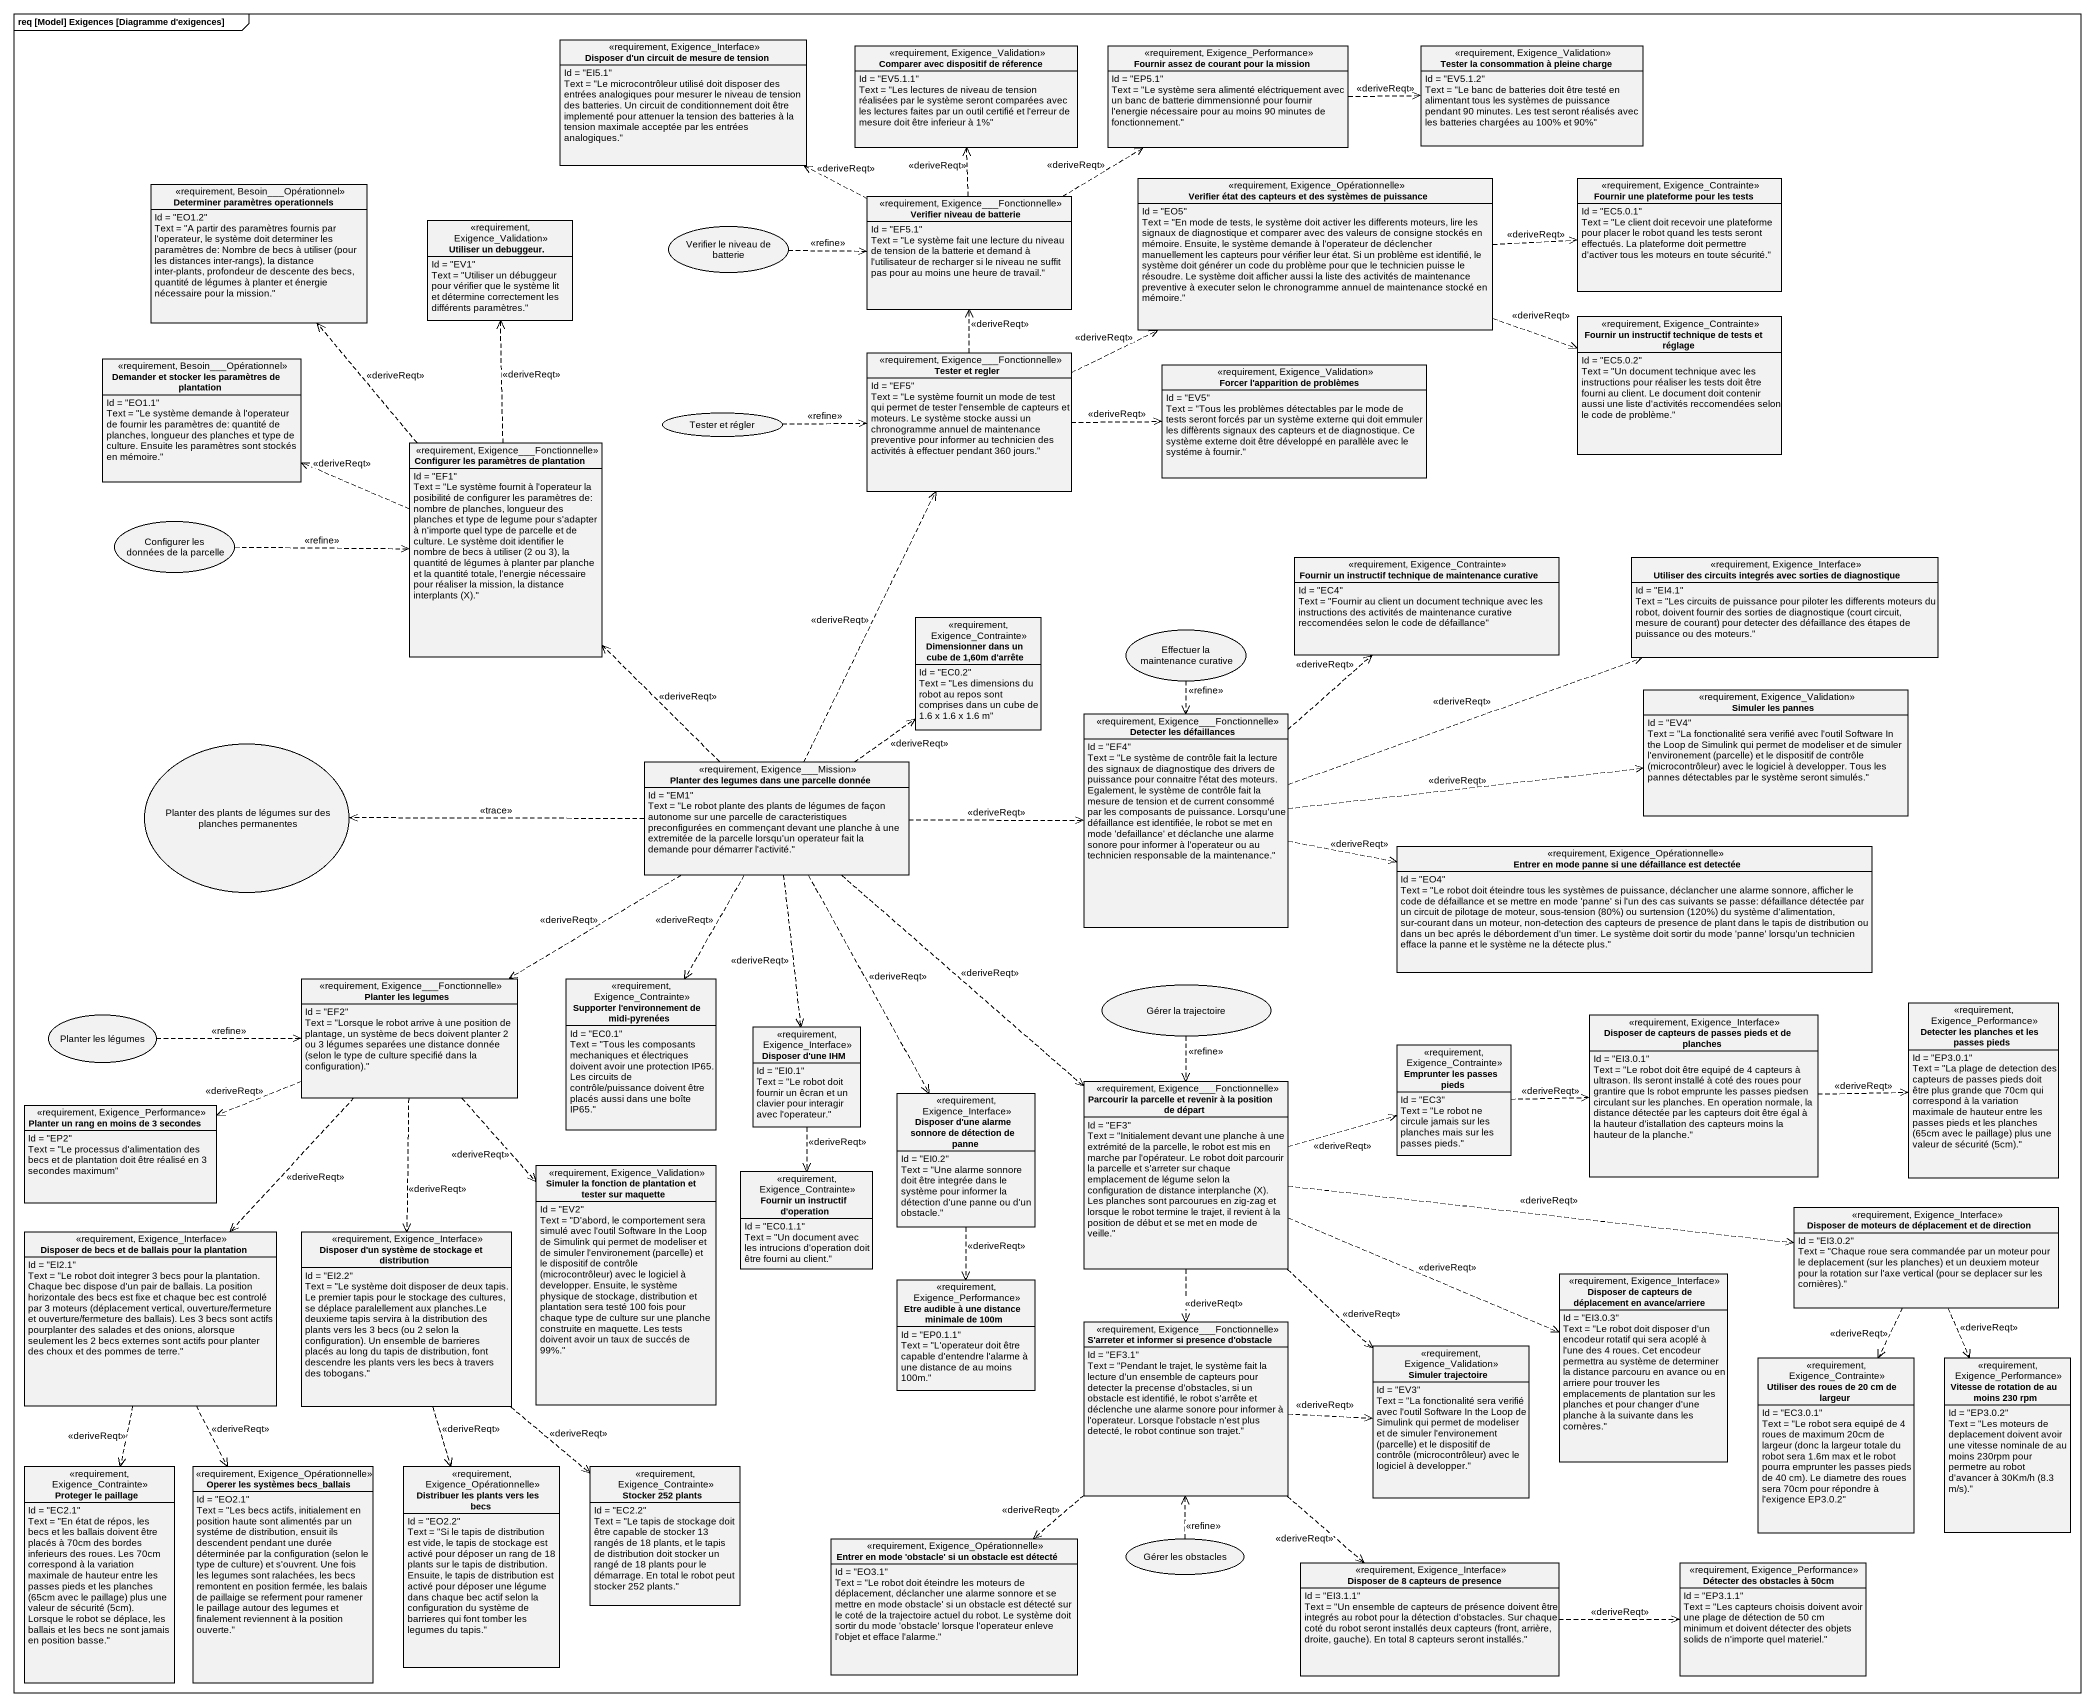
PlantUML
@startuml
mainframe req [Model] Exigences [Diagramme d'exigences]
allowmixing
hide circle
hide empty members
class "Disposer d'un circuit de mesure de tension" as Disposer_d_un_circuit_de <<requirement, Exigence_Interface>> {
  Id = "EI5.1"
  Text = "Le microcontrôleur utilisé doit disposer des entrées analogiques pour mesurer le niveau de tension des batteries. Un circuit de conditionnement doit être implementé pour attenuer la tension des batteries à la tension maximale acceptée par les entrées analogiques."
}
class "Comparer avec dispositif de réference" as Comparer_avec_dispositif_de <<requirement, Exigence_Validation>> {
  Id = "EV5.1.1"
  Text = "Les lectures de niveau de tension réalisées par le système seront comparées avec les lectures faites par un outil certifié et l'erreur de mesure doit être inferieur à 1%"
}
class "Fournir assez de courant pour la mission" as Fournir_assez_de_courant <<requirement, Exigence_Performance>> {
  Id = "EP5.1"
  Text = "Le système sera alimenté eléctriquement avec un banc de batterie dimmensionné pour fournir l'energie nécessaire pour au moins 90 minutes de fonctionnement."
}
class "Tester la consommation à pleine charge" as Tester_la_consommation_à <<requirement, Exigence_Validation>> {
  Id = "EV5.1.2"
  Text = "Le banc de batteries doit être testé en alimentant tous les systèmes de puissance pendant 90 minutes. Les test seront réalisés avec les batteries chargées au 100% et 90%"
}
class "Determiner paramètres operationnels" as Determiner_paramètres <<requirement, Besoin___Opérationnel>> {
  Id = "EO1.2"
  {field} Text = "A partir des paramètres fournis par l'operateur, le système doit determiner les paramètres de: Nombre de becs à utiliser (pour les distances inter-rangs), la distance inter-plants, profondeur de descente des becs, quantité de légumes à planter et énergie nécessaire pour la mission."
}
class "Verifier niveau de batterie" as Verifier_niveau_de_batterie <<requirement, Exigence___Fonctionnelle>> {
  Id = "EF5.1"
  Text = "Le système fait une lecture du niveau de tension de la batterie et demand à l'utilisateur de recharger si le niveau ne suffit pas pour au moins une heure de travail."
}
class "Verifier état des capteurs et des systèmes de puissance" as Verifier_état_des_capteurs <<requirement, Exigence_Opérationnelle>> {
  Id = "EO5"
  Text = "En mode de tests, le système doit activer les differents moteurs, lire les signaux de diagnostique et comparer avec des valeurs de consigne stockés en mémoire. Ensuite, le système demande à l'operateur de déclencher manuellement les capteurs pour vérifier leur état. Si un problème est identifié, le système doit générer un code du problème pour que le technicien puisse le résoudre. Le système doit afficher aussi la liste des activités de maintenance preventive à executer selon le chronogramme annuel de maintenance stocké en mémoire."
}
class "Fournir une plateforme pour les tests" as Fournir_une_plateforme_pour <<requirement, Exigence_Contrainte>> {
  Id = "EC5.0.1"
  Text = "Le client doit recevoir une plateforme pour placer le robot quand les tests seront effectués. La plateforme doit permettre d'activer tous les moteurs en toute sécurité."
}
class "Utiliser un debuggeur." as Utiliser_un_debuggeur <<requirement, Exigence_Validation>> {
  Id = "EV1"
  Text = "Utiliser un débuggeur pour vérifier que le système lit et détermine correctement les différents paramètres."
}
usecase "Verifier le niveau de batterie" as Verifier_le_niveau_de
class "Fournir un instructif technique de tests et réglage" as Fournir_un_instructif <<requirement, Exigence_Contrainte>> {
  Id = "EC5.0.2"
  Text = "Un document technique avec les instructions pour réaliser les tests doit être fourni au client. Le document doit contenir aussi une liste d'activités reccomendées selon le code de problème."
}
class "Demander et stocker les paramètres de plantation" as Demander_et_stocker_les <<requirement, Besoin___Opérationnel>> {
  Id = "EO1.1"
  Text = "Le système demande à l'operateur de fournir les paramètres de: quantité de planches, longueur des planches et type de culture. Ensuite les paramètres sont stockés en mémoire."
}
class "Tester et regler" as Tester_et_regler <<requirement, Exigence___Fonctionnelle>> {
  Id = "EF5"
  Text = "Le système fournit un mode de test qui permet de tester l'ensemble de capteurs et moteurs. Le système stocke aussi un chronogramme annuel de maintenance preventive pour informer au technicien des activités à effectuer pendant 360 jours."
}
class "Forcer l'apparition de problèmes" as Forcer_l_apparition_de <<requirement, Exigence_Validation>> {
  Id = "EV5"
  Text = "Tous les problèmes détectables par le mode de tests seront forcés par un système externe qui doit emmuler les diffèrents signaux des capteurs et de diagnostique. Ce système externe doit être développé en parallèle avec le systéme à fournir."
}
class "Configurer les paramètres de plantation" as Configurer_les_paramètres <<requirement, Exigence___Fonctionnelle>> {
  Id = "EF1"
  {field} Text = "Le système fournit à l'operateur la posibilité de configurer les paramètres de: nombre de planches, longueur des planches et type de legume pour s'adapter à n'importe quel type de parcelle et de culture. Le système doit identifier le nombre de becs à utiliser (2 ou 3), la quantité de légumes à planter par planche et la quantité totale, l'energie nécessaire pour réaliser la mission, la distance interplants (X)."
}
usecase "Tester et régler" as Tester_et_régler
usecase "Configurer les données de la parcelle" as Configurer_les_données_de
class "Fournir un instructif technique de maintenance curative" as Fournir_un_instructif_2 <<requirement, Exigence_Contrainte>> {
  Id = "EC4"
  Text = "Fournir au client un document technique avec les instructions des activités de maintenance curative reccomendées selon le code de défaillance"
}
class "Utiliser des circuits integrés avec sorties de diagnostique" as Utiliser_des_circuits <<requirement, Exigence_Interface>> {
  Id = "EI4.1"
  {field} Text = "Les circuits de puissance pour piloter les differents moteurs du robot, doivent fournir des sorties de diagnostique (court circuit, mesure de courant) pour detecter des défaillance des étapes de puissance ou des moteurs."
}
class "Dimensionner dans un cube de 1,60m d'arrête" as Dimensionner_dans_un_cube <<requirement, Exigence_Contrainte>> {
  Id = "EC0.2"
  Text = "Les dimensions du robot au repos sont comprises dans un cube de 1.6 x 1.6 x 1.6 m"
}
usecase "Effectuer la maintenance curative" as Effectuer_la_maintenance
class "Detecter les défaillances" as Detecter_les_défaillances <<requirement, Exigence___Fonctionnelle>> {
  Id = "EF4"
  Text = "Le système de contrôle fait la lecture des signaux de diagnostique des drivers de puissance pour connaitre l'état des moteurs. Egalement, le système de contrôle fait la mesure de tension et de current consommé par les composants de puissance. Lorsqu'une défaillance est identifiée, le robot se met en mode 'defaillance' et déclanche une alarme sonore pour informer à l'operateur ou au technicien responsable de la maintenance."
}
class "Simuler les pannes" as Simuler_les_pannes <<requirement, Exigence_Validation>> {
  Id = "EV4"
  {field} Text = "La fonctionalité sera verifié avec l'outil Software In the Loop de Simulink qui permet de modeliser et de simuler l'environement (parcelle) et le dispositif de contrôle (microcontrôleur) avec le logiciel à developper. Tous les pannes détectables par le système seront simulés."
}
usecase "Planter des plants de légumes sur des planches permanentes" as Planter_des_plants_de
class "Planter des legumes dans une parcelle donnée" as Planter_des_legumes_dans <<requirement, Exigence___Mission>> {
  Id = "EM1"
  Text = "Le robot plante des plants de légumes de façon autonome sur une parcelle de caracteristiques preconfigurées en commençant devant une planche à une extremitée de la parcelle lorsqu'un operateur fait la demande pour démarrer l'activité."
}
class "Entrer en mode panne si une défaillance est detectée" as Entrer_en_mode_panne_si_une <<requirement, Exigence_Opérationnelle>> {
  Id = "EO4"
  {field} Text = "Le robot doit éteindre tous les systèmes de puissance, déclancher une alarme sonnore, afficher le code de défaillance et se mettre en mode 'panne' si l'un des cas suivants se passe: défaillance détectée par un circuit de pilotage de moteur, sous-tension (80%) ou surtension (120%) du système d'alimentation, sur-courant dans un moteur, non-detection des capteurs de presence de plant dans le tapis de distribution ou dans un bec aprés le débordement d'un timer. Le système doit sortir du mode 'panne' lorsqu'un technicien efface la panne et le système ne la détecte plus."
}
class "Planter les legumes" as Planter_les_legumes <<requirement, Exigence___Fonctionnelle>> {
  Id = "EF2"
  {field} Text = "Lorsque le robot arrive à une position de plantage, un système de becs doivent planter 2 ou 3 légumes separées une distance donnée (selon le type de culture specifié dans la configuration)."
}
class "Supporter l'environnement de midi-pyrenées" as Supporter_l_environnement <<requirement, Exigence_Contrainte>> {
  Id = "EC0.1"
  Text = "Tous les composants mechaniques et électriques doivent avoir une protection IP65. Les circuits de contrôle/puissance doivent être placés aussi dans une boîte IP65."
}
usecase "Gérer la trajectoire" as Gérer_la_trajectoire
usecase "Planter les légumes" as Planter_les_légumes
class "Disposer d'une IHM" as Disposer_d_une_IHM <<requirement, Exigence_Interface>> {
  Id = "EI0.1"
  Text = "Le robot doit fournir un êcran et un clavier pour interagir avec l'operateur."
}
class "Disposer de capteurs de passes pieds et de planches" as Disposer_de_capteurs_de <<requirement, Exigence_Interface>> {
  Id = "EI3.0.1"
  Text = "Le robot doit être equipé de 4 capteurs à ultrason. Ils seront installé à coté des roues pour grantire que ls robot emprunte les passes piedsen circulant sur les planches. En operation normale, la distance détectée par les capteurs doit être égal à la hauteur d'istallation des capteurs moins la hauteur de la planche."
}
class "Detecter les planches et les passes pieds" as Detecter_les_planches_et <<requirement, Exigence_Performance>> {
  Id = "EP3.0.1"
  {field} Text = "La plage de detection des capteurs de passes pieds doit être plus grande que 70cm qui correspond à la variation maximale de hauteur entre les passes pieds et les planches (65cm avec le paillage) plus une valeur de sécurité (5cm)."
}
class "Emprunter les passes pieds" as Emprunter_les_passes_pieds <<requirement, Exigence_Contrainte>> {
  Id = "EC3"
  Text = "Le robot ne circule jamais sur les planches mais sur les passes pieds."
}
class "Planter un rang en moins de 3 secondes" as Planter_un_rang_en_moins_de <<requirement, Exigence_Performance>> {
  Id = "EP2"
  Text = "Le processus d'alimentation des becs et de plantation doit être réalisé en 3 secondes maximum"
}
class "Disposer d'une alarme sonnore de détection de panne" as Disposer_d_une_alarme <<requirement, Exigence_Interface>> {
  Id = "EI0.2"
  Text = "Une alarme sonnore doit être integrée dans le système pour informer la détection d'une panne ou d'un obstacle."
}
class "Parcourir la parcelle et revenir à la position de départ" as Parcourir_la_parcelle_et <<requirement, Exigence___Fonctionnelle>> {
  Id = "EF3"
  {field} Text = "Initialement devant une planche à une extrémité de la parcelle, le robot est mis en marche par l'opérateur. Le robot doit parcourir la parcelle et s'arreter sur chaque emplacement de légume selon la configuration de distance interplanche (X). Les planches sont parcourues en zig-zag et lorsque le robot termine le trajet, il revient à la position de début et se met en mode de veille."
}
class "Simuler la fonction de plantation et tester sur maquette" as Simuler_la_fonction_de <<requirement, Exigence_Validation>> {
  Id = "EV2"
  {field} Text = "D'abord, le comportement sera simulé avec l'outil Software In the Loop de Simulink qui permet de modeliser et de simuler l'environement (parcelle) et le dispositif de contrôle (microcontrôleur) avec le logiciel à developper. Ensuite, le système physique de stockage, distribution et plantation sera testé 100 fois pour chaque type de culture sur une planche construite en maquette. Les tests doivent avoir un taux de succés de 99%."
}
class "Fournir un instructif d'operation" as Fournir_un_instructif_d <<requirement, Exigence_Contrainte>> {
  Id = "EC0.1.1"
  Text = "Un document avec les intrucions d'operation doit être fourni au client."
}
class "Disposer de moteurs de déplacement et de direction" as Disposer_de_moteurs_de <<requirement, Exigence_Interface>> {
  Id = "EI3.0.2"
  {field} Text = "Chaque roue sera commandée par un moteur pour le deplacement (sur les planches) et un deuxiem moteur pour la rotation sur l'axe vertical (pour se deplacer sur les cornières)."
}
class "Disposer de becs et de ballais pour la plantation" as Disposer_de_becs_et_de <<requirement, Exigence_Interface>> {
  Id = "EI2.1"
  {field} Text = "Le robot doit integrer 3 becs pour la plantation. Chaque bec dispose d'un pair de ballais. La position horizontale des becs est fixe et chaque bec est controlé par 3 moteurs (déplacement vertical, ouverture/fermeture et ouverture/fermeture des ballais). Les 3 becs sont actifs pourplanter des salades et des onions, alorsque seulement les 2 becs externes sont actifs pour planter des choux et des pommes de terre."
}
class "Disposer d'un système de stockage et distribution" as Disposer_d_un_système_de <<requirement, Exigence_Interface>> {
  Id = "EI2.2"
  {field} Text = "Le système doit disposer de deux tapis. Le premier tapis pour le stockage des cultures, se déplace paralellement aux planches.Le deuxieme tapis servira à la distribution des plants vers les 3 becs (ou 2 selon la configuration). Un ensemble de barrieres placés au long du tapis de distribution, font descendre les plants vers les becs à travers des tobogans."
}
class "Etre audible à une distance minimale de 100m" as Etre_audible_à_une_distance <<requirement, Exigence_Performance>> {
  Id = "EP0.1.1"
  Text = "L'operateur doit être capable d'entendre l'alarme à une distance de au moins 100m."
}
class "Disposer de capteurs de déplacement en avance/arriere" as Disposer_de_capteurs_de_2 <<requirement, Exigence_Interface>> {
  Id = "EI3.0.3"
  Text = "Le robot doit disposer d'un encodeur rotatif qui sera acoplé à l'une des 4 roues. Cet encodeur permettra au système de determiner la distance parcouru en avance ou en arriere pour trouver les emplacements de plantation sur les planches et pour changer d'une planche à la suivante dans les cornères."
}
class "S'arreter et informer si presence d'obstacle" as S_arreter_et_informer_si <<requirement, Exigence___Fonctionnelle>> {
  Id = "EF3.1"
  Text = "Pendant le trajet, le système fait la lecture d'un ensemble de capteurs pour detecter la precense d'obstacles, si un obstacle est identifié, le robot s'arrête et déclenche une alarme sonore pour informer à l'operateur. Lorsque l'obstacle n'est plus detecté, le robot continue son trajet."
}
class "Simuler trajectoire" as Simuler_trajectoire <<requirement, Exigence_Validation>> {
  Id = "EV3"
  {field} Text = "La fonctionalité sera verifié avec l'outil Software In the Loop de Simulink qui permet de modeliser et de simuler l'environement (parcelle) et le dispositif de contrôle (microcontrôleur) avec le logiciel à developper."
}
class "Utiliser des roues de 20 cm de largeur" as Utiliser_des_roues_de_20_cm <<requirement, Exigence_Contrainte>> {
  Id = "EC3.0.1"
  {field} Text = "Le robot sera equipé de 4 roues de maximum 20cm de largeur (donc la largeur totale du robot sera 1.6m max et le robot pourra emprunter les passes pieds de 40 cm). Le diametre des roues sera 70cm pour répondre à l'exigence EP3.0.2"
}
class "Vitesse de rotation de au moins 230 rpm" as Vitesse_de_rotation_de_au <<requirement, Exigence_Performance>> {
  Id = "EP3.0.2"
  {field} Text = "Les moteurs de deplacement doivent avoir une vitesse nominale de au moins 230rpm pour permetre au robot d'avancer à 30Km/h (8.3 m/s)."
}
class "Proteger le paillage" as Proteger_le_paillage <<requirement, Exigence_Contrainte>> {
  Id = "EC2.1"
  {field} Text = "En état de répos, les becs et les ballais doivent être placés à 70cm des bordes inferieurs des roues. Les 70cm correspond à la variation maximale de hauteur entre les passes pieds et les planches (65cm avec le paillage) plus une valeur de sécurité (5cm). Lorsque le robot se déplace, les ballais et les becs ne sont jamais en position basse."
}
class "Operer les systèmes becs_ballais" as Operer_les_systèmes_becs <<requirement, Exigence_Opérationnelle>> {
  Id = "EO2.1"
  {field} Text = "Les becs actifs, initialement en position haute sont alimentés par un systéme de distribution, ensuit ils descendent pendant une durée déterminée par la configuration (selon le type de culture) et s'ouvrent. Une fois les legumes sont ralachées, les becs remontent en position fermée, les balais de paillaige se referment pour ramener le paillage autour des legumes et finalement reviennent à la position ouverte."
}
class "Distribuer les plants vers les becs" as Distribuer_les_plants_vers <<requirement, Exigence_Opérationnelle>> {
  Id = "EO2.2"
  Text = "Si le tapis de distribution est vide, le tapis de stockage est activé pour déposer un rang de 18 plants sur le tapis de distribution. Ensuite, le tapis de distribution est activé pour déposer une légume dans chaque bec actif selon la configuration du système de barrieres qui font tomber les legumes du tapis."
}
class "Stocker 252 plants" as Stocker_252_plants <<requirement, Exigence_Contrainte>> {
  Id = "EC2.2"
  Text = "Le tapis de stockage doit être capable de stocker 13 rangés de 18 plants, et le tapis de distribution doit stocker un rangé de 18 plants pour le démarrage. En total le robot peut stocker 252 plants."
}
class "Entrer en mode 'obstacle' si un obstacle est détecté" as Entrer_en_mode_obstacle_si <<requirement, Exigence_Opérationnelle>> {
  Id = "EO3.1"
  Text = "Le robot doit éteindre les moteurs de déplacement, déclancher une alarme sonnore et se mettre en mode obstacle' si un obstacle est détecté sur le coté de la trajectoire actuel du robot. Le système doit sortir du mode 'obstacle' lorsque l'operateur enleve l'objet et efface l'alarme."
}
usecase "Gérer les obstacles" as Gérer_les_obstacles
class "Disposer de 8 capteurs de presence" as Disposer_de_8_capteurs_de <<requirement, Exigence_Interface>> {
  Id = "EI3.1.1"
  {field} Text = "Un ensemble de capteurs de présence doivent être integrés au robot pour la détection d'obstacles. Sur chaque coté du robot seront installés deux capteurs (front, arrière, droite, gauche). En total 8 capteurs seront installés."
}
class "Détecter des obstacles à 50cm" as Détecter_des_obstacles_à <<requirement, Exigence_Performance>> {
  Id = "EP3.1.1"
  Text = "Les capteurs choisis doivent avoir une plage de détection de 50 cm minimum et doivent détecter des objets solids de n'importe quel materiel."
}
Fournir_assez_de_courant .right.> Tester_la_consommation_à : <<deriveReqt>>
Verifier_niveau_de_batterie .left.> Disposer_d_un_circuit_de : <<deriveReqt>>
Verifier_niveau_de_batterie .up.> Comparer_avec_dispositif_de : <<deriveReqt>>
Verifier_niveau_de_batterie .up.> Fournir_assez_de_courant : <<deriveReqt>>
Verifier_état_des_capteurs .right.> Fournir_une_plateforme_pour : <<deriveReqt>>
Verifier_état_des_capteurs .right.> Fournir_un_instructif : <<deriveReqt>>
Verifier_le_niveau_de .right.> Verifier_niveau_de_batterie : <<refine>>
Tester_et_regler .up.> Verifier_niveau_de_batterie : <<deriveReqt>>
Tester_et_regler .right.> Verifier_état_des_capteurs : <<deriveReqt>>
Tester_et_regler .right.> Forcer_l_apparition_de : <<deriveReqt>>
Configurer_les_paramètres .up.> Determiner_paramètres : <<deriveReqt>>
Configurer_les_paramètres .up.> Utiliser_un_debuggeur : <<deriveReqt>>
Configurer_les_paramètres .left.> Demander_et_stocker_les : <<deriveReqt>>
Tester_et_régler .right.> Tester_et_regler : <<refine>>
Configurer_les_données_de .right.> Configurer_les_paramètres : <<refine>>
Effectuer_la_maintenance ..> Detecter_les_défaillances : <<refine>>
Detecter_les_défaillances .up.> Fournir_un_instructif_2 : <<deriveReqt>>
Detecter_les_défaillances .right.> Utiliser_des_circuits : <<deriveReqt>>
Detecter_les_défaillances .right.> Simuler_les_pannes : <<deriveReqt>>
Detecter_les_défaillances .right.> Entrer_en_mode_panne_si_une : <<deriveReqt>>
Planter_des_legumes_dans .up.> Tester_et_regler : <<deriveReqt>>
Planter_des_legumes_dans .up.> Configurer_les_paramètres : <<deriveReqt>>
Planter_des_legumes_dans .up.> Dimensionner_dans_un_cube : <<deriveReqt>>
Planter_des_legumes_dans .right.> Detecter_les_défaillances : <<deriveReqt>>
Planter_des_legumes_dans .left.> Planter_des_plants_de : <<trace>>
Planter_des_legumes_dans .left.> Planter_les_legumes : <<deriveReqt>>
Planter_des_legumes_dans ..> Supporter_l_environnement : <<deriveReqt>>
Planter_des_legumes_dans ..> Disposer_d_une_IHM : <<deriveReqt>>
Planter_des_legumes_dans ..> Disposer_d_une_alarme : <<deriveReqt>>
Planter_des_legumes_dans ..> Parcourir_la_parcelle_et : <<deriveReqt>>
Planter_les_legumes .left.> Planter_un_rang_en_moins_de : <<deriveReqt>>
Planter_les_legumes ..> Simuler_la_fonction_de : <<deriveReqt>>
Planter_les_legumes ..> Disposer_de_becs_et_de : <<deriveReqt>>
Planter_les_legumes ..> Disposer_d_un_système_de : <<deriveReqt>>
Gérer_la_trajectoire ..> Parcourir_la_parcelle_et : <<refine>>
Planter_les_légumes .right.> Planter_les_legumes : <<refine>>
Disposer_d_une_IHM ..> Fournir_un_instructif_d : <<deriveReqt>>
Disposer_de_capteurs_de .right.> Detecter_les_planches_et : <<deriveReqt>>
Emprunter_les_passes_pieds .right.> Disposer_de_capteurs_de : <<deriveReqt>>
Disposer_d_une_alarme ..> Etre_audible_à_une_distance : <<deriveReqt>>
Parcourir_la_parcelle_et .right.> Emprunter_les_passes_pieds : <<deriveReqt>>
Parcourir_la_parcelle_et .right.> Disposer_de_moteurs_de : <<deriveReqt>>
Parcourir_la_parcelle_et .right.> Disposer_de_capteurs_de_2 : <<deriveReqt>>
Parcourir_la_parcelle_et ..> S_arreter_et_informer_si : <<deriveReqt>>
Parcourir_la_parcelle_et ..> Simuler_trajectoire : <<deriveReqt>>
Disposer_de_moteurs_de ..> Utiliser_des_roues_de_20_cm : <<deriveReqt>>
Disposer_de_moteurs_de ..> Vitesse_de_rotation_de_au : <<deriveReqt>>
Disposer_de_becs_et_de ..> Proteger_le_paillage : <<deriveReqt>>
Disposer_de_becs_et_de ..> Operer_les_systèmes_becs : <<deriveReqt>>
Disposer_d_un_système_de ..> Distribuer_les_plants_vers : <<deriveReqt>>
Disposer_d_un_système_de ..> Stocker_252_plants : <<deriveReqt>>
S_arreter_et_informer_si .right.> Simuler_trajectoire : <<deriveReqt>>
S_arreter_et_informer_si ..> Entrer_en_mode_obstacle_si : <<deriveReqt>>
S_arreter_et_informer_si ..> Disposer_de_8_capteurs_de : <<deriveReqt>>
Gérer_les_obstacles .up.> S_arreter_et_informer_si : <<refine>>
Disposer_de_8_capteurs_de .right.> Détecter_des_obstacles_à : <<deriveReqt>>
@enduml
